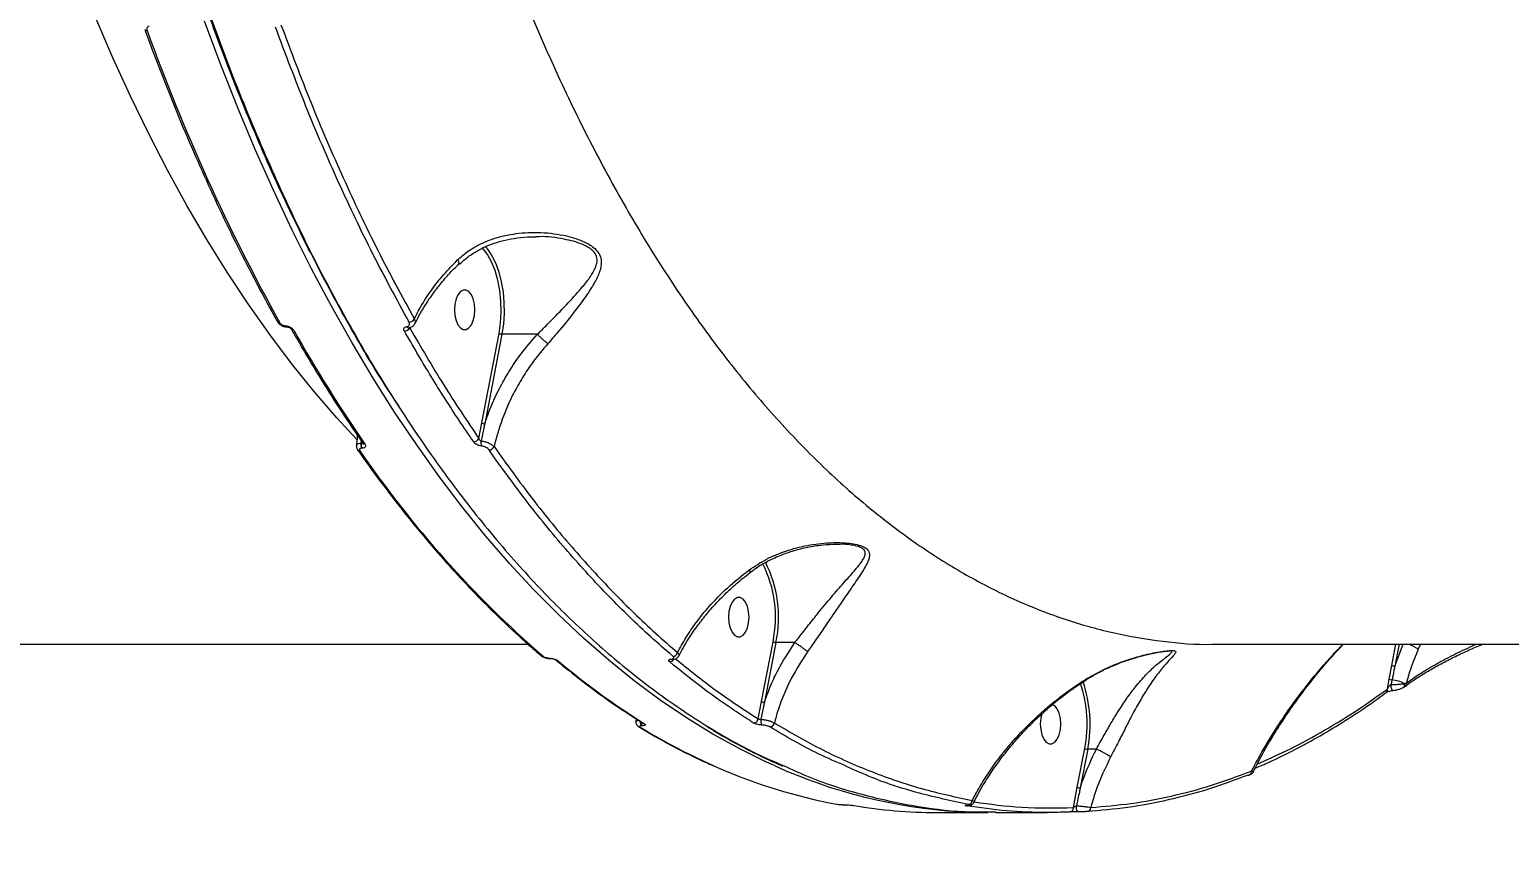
# Model space of a CAD drawing. Header units: millimetres. Extents: x -6521 to 6343, y -6174 to 4868.
# Drawn here: x -2976.4 to -2641.9, y 274.9 to 458.3 of the extents above; entities that cross this region are included whole.
import ezdxf

# ---------------------------------------------------------------- set-up
doc = ezdxf.new("R2010")
doc.units = ezdxf.units.MM
for name, color, linetype in [('DIKOM_ОБЪЕКТ', 7, 'Continuous'), ('DIKOM_РАЗМЕР_ЗОНА', 7, 'Continuous'), ('DIKOM_РАЗМЕР_ОБЪЕКТА', 7, 'Continuous')]:
    doc.layers.add(name, color=color, linetype=linetype)
doc.styles.add('style1', font='arial.ttf', dxfattribs={"width": 0.8})
doc.dimstyles.new('1-50', dxfattribs={"dimtxt": 300, "dimasz": 200, "dimexe": 100, "dimexo": 0, "dimgap": 100, "dimtad": 1, "dimtxsty": 'style1', "dimcen": 200, "dimclrd": 7, "dimclre": 7, "dimclrt": 7, "dimadec": 1, "dimazin": 2, "dimtfac": 1, "dimtmove": 0, "dimatfit": 2, "dimfxl": 0, "dimlwd": 25, "dimlwe": 18, "dimarcsym": 0})

# ---------------------------------------------------------------- blocks, each defined once
blk = doc.blocks.new('*D11')
at = {"layer": 'Defpoints', "color": 0, "transparency": 16777216}
for p in [(2818.82, 364.95), (-5102.52, -1661.02), (-5102.52, -4861.8)]:
    blk.add_point(p, dxfattribs=at)
at = {"layer": 'DIKOM_РАЗМЕР_ОБЪЕКТА', "color": 7, "lineweight": 18, "transparency": 16777216}
for p, q in [((2818.82, 364.95), (2818.82, -4961.8)), ((-5102.52, -1661.02), (-5102.52, -4961.8))]:
    blk.add_line(p, q, dxfattribs=at)
at = {"layer": 'DIKOM_РАЗМЕР_ОБЪЕКТА', "color": 7, "lineweight": 25, "transparency": 16777216}
blk.add_line((2618.82, -4861.8), (-4902.52, -4861.8), dxfattribs=at)
at = {"layer": 'DIKOM_РАЗМЕР_ОБЪЕКТА', "color": 7, "transparency": 16777216}
for points in [[(-4902.52, -4828.46), (-4902.52, -4895.13), (-5102.52, -4861.8)], [(2618.82, -4828.46), (2618.82, -4895.13), (2818.82, -4861.8)]]:
    blk.add_solid(points, dxfattribs=at)
at = {"layer": 'DIKOM_РАЗМЕР_ОБЪЕКТА', "color": 7, "transparency": 16777216, "insert": (-736, -4608.63), "char_height": 300, "attachment_point": 5, "style": 'style1'}
blk.add_mtext('7900', dxfattribs=at)
blk = doc.blocks.new('*D12')
at = {"layer": 'Defpoints', "color": 0, "transparency": 16777216}
for p in [(918.99, 3251.45), (5268.57, 3251.45), (-3684.78, -1936.75)]:
    blk.add_point(p, dxfattribs=at)
at = {"layer": 'DIKOM_РАЗМЕР_ОБЪЕКТА', "color": 7, "lineweight": 18, "transparency": 16777216}
for p, q in [((918.99, 3251.45), (5368.57, 3251.45)), ((-3684.78, -1936.75), (5368.57, -1936.75))]:
    blk.add_line(p, q, dxfattribs=at)
at = {"layer": 'DIKOM_РАЗМЕР_ОБЪЕКТА', "color": 7, "lineweight": 25, "transparency": 16777216}
blk.add_line((5268.57, -1736.75), (5268.57, 3051.45), dxfattribs=at)
at = {"layer": 'DIKOM_РАЗМЕР_ОБЪЕКТА', "color": 7, "transparency": 16777216}
for points in [[(5235.23, 3051.45), (5301.9, 3051.45), (5268.57, 3251.45)], [(5235.23, -1736.75), (5301.9, -1736.75), (5268.57, -1936.75)]]:
    blk.add_solid(points, dxfattribs=at)
at = {"layer": 'DIKOM_РАЗМЕР_ОБЪЕКТА', "color": 7, "transparency": 16777216, "insert": (5015.39, 711.25), "char_height": 300, "attachment_point": 5, "rotation": 90, "style": 'style1'}
blk.add_mtext('5150', dxfattribs=at)
blk = doc.blocks.new('*D13')
at = {"layer": 'Defpoints', "color": 0, "transparency": 16777216}
for p in [(1683.24, 4867.99), (-4359.52, -3960.36), (6242.61, -3960.36)]:
    blk.add_point(p, dxfattribs=at)
at = {"layer": 'DIKOM_РАЗМЕР_ЗОНА', "color": 7, "lineweight": 18, "transparency": 16777216}
for p, q in [((1683.24, 4867.99), (6342.61, 4867.99)), ((-4359.52, -3960.36), (6342.61, -3960.36))]:
    blk.add_line(p, q, dxfattribs=at)
at = {"layer": 'DIKOM_РАЗМЕР_ЗОНА', "color": 7, "lineweight": 25, "transparency": 16777216}
blk.add_line((6242.61, 4667.99), (6242.61, -3760.36), dxfattribs=at)
at = {"layer": 'DIKOM_РАЗМЕР_ЗОНА', "color": 7, "transparency": 16777216}
for points in [[(6209.28, 4667.99), (6275.95, 4667.99), (6242.61, 4867.99)], [(6209.28, -3760.36), (6275.95, -3760.36), (6242.61, -3960.36)]]:
    blk.add_solid(points, dxfattribs=at)
at = {"layer": 'DIKOM_РАЗМЕР_ЗОНА', "color": 7, "transparency": 16777216, "insert": (5989.44, 630.24), "char_height": 300, "attachment_point": 5, "rotation": 90, "style": 'style1'}
blk.add_mtext('8850', dxfattribs=at)

msp = doc.modelspace()

# ---------------------------------------------------------------- linework, layer by layer
at = {"layer": 'DIKOM_ОБЪЕКТ', "color": 7, "linetype": 'Continuous', "lineweight": 15}
for p, q in [((-2873.359, 409.345), (-2873.063, 408.999)), ((-2918.584, 391.436), (-2918.537, 391.436)), ((-2918.237, 391.174), (-2918.189, 391.174)), ((-2874.173, 369.472), (-2870.267, 389.668)), ((-2869.597, 389.496), (-2873.503, 369.296)), ((-2861.598, 389.496), (-2869.597, 389.496)), ((-2874.834, 365.975), (-2874.173, 369.472)), ((-2901.449, 365.456), (-2901.467, 364.893)), ((-2901.467, 364.893), (-2901.399, 364.893)), ((-2901.399, 364.893), (-2901.33, 365.279)), ((-2901.218, 363.763), (-2901.286, 363.763)), ((-2793.427, 342.041), (-2793.863, 342.037)), ((-3125.801, 319.464), (-2863.693, 319.464)), ((-2810.945, 306.55), (-2808.333, 320.055)), ((-2807.664, 319.88), (-2810.275, 306.374)), ((-2803.38, 319.88), (-2807.664, 319.88)), ((-2708.067, 319.464), (-2410.026, 319.464)), ((-2668.445, 314.706), (-2667.525, 319.464)), ((-2667.775, 314.531), (-2665.904, 319.464)), ((-2666.821, 319.464), (-2667.775, 314.531)), ((-2662.019, 319.464), (-2662.498, 318.331)), ((-2858.994, 316.354), (-2858.926, 316.354)), ((-2858.789, 316.271), (-2858.721, 316.271)), ((-2669.034, 311.607), (-2668.445, 314.706)), ((-2669.461, 309.351), (-2669.034, 311.607)), ((-2668.196, 309.038), (-2668.204, 309.037)), ((-2665.619, 310.6), (-2665.195, 310.686)), ((-2811.686, 302.629), (-2810.945, 306.55)), ((-2839.285, 302.632), (-2839.335, 301.987)), ((-2837.924, 301.069), (-2837.971, 301.069)), ((-2837.749, 301.631), (-2837.751, 301.632)), ((-2739.56, 287.203), (-2737.872, 295.933)), ((-2737.202, 295.757), (-2738.89, 287.027)), ((-2735.25, 295.757), (-2737.202, 295.757)), ((-2735.25, 295.757), (-2735.246, 295.756)), ((-2740.435, 282.581), (-2739.56, 287.203)), ((-2792.491, 283.227), (-2792.402, 283.227)), ((-2792.444, 283.223), (-2792.491, 283.227)), ((-2792.444, 283.223), (-2792.355, 283.223)), ((-2792.355, 283.223), (-2792.402, 283.227)), ((-2771.32, 281.464), (-2759.748, 281.464)), ((-2758.033, 281.464), (-2746.393, 281.464))]:
    msp.add_line(p, q, dxfattribs=at)
at = {"layer": 'DIKOM_ОБЪЕКТ', "color": 7, "linetype": 'Continuous', "lineweight": 15, "flags": 128}
for points in [[(-2902.392, 365.703), (-2906.936, 370.643), (-2912.086, 376.622), (-2917.141, 382.903), (-2922.094, 389.48), (-2926.942, 396.348), (-2931.679, 403.5), (-2936.302, 410.929), (-2940.807, 418.628), (-2945.188, 426.59), (-2949.442, 434.808), (-2953.565, 443.275), (-2957.553, 451.981), (-2961.402, 460.919), (-2965.11, 470.081), (-2968.671, 479.459), (-2972.084, 489.043), (-2975.345, 498.825), (-2978.45, 508.795)], [(-2807.874, 291.991), (-2809.773, 292.85), (-2815.859, 295.84), (-2821.898, 299.173), (-2827.884, 302.844), (-2833.813, 306.851), (-2839.68, 311.19), (-2845.479, 315.858), (-2851.206, 320.85), (-2856.856, 326.164), (-2862.424, 331.793), (-2867.906, 337.734), (-2873.296, 343.981), (-2878.591, 350.529), (-2883.786, 357.373), (-2888.877, 364.506), (-2893.858, 371.923), (-2898.727, 379.618), (-2903.479, 387.584), (-2908.109, 395.815), (-2912.615, 404.302), (-2916.992, 413.04), (-2921.236, 422.021), (-2925.345, 431.238), (-2929.314, 440.682), (-2933.14, 450.345), (-2936.82, 460.22)], [(-2870.267, 389.668), (-2869.933, 392.059), (-2869.792, 394.522), (-2869.849, 396.997), (-2870.103, 399.426), (-2870.546, 401.749), (-2871.168, 403.912), (-2871.956, 405.862), (-2872.889, 407.553), (-2873.945, 408.944), (-2874.081, 409.091)], [(-2873.063, 408.999), (-2872.858, 408.739), (-2871.877, 407.244), (-2871.019, 405.486), (-2870.303, 403.504), (-2869.744, 401.34), (-2869.354, 399.04), (-2869.142, 396.654), (-2869.112, 394.233), (-2869.265, 391.83), (-2869.597, 389.496)], [(-2875.711, 395.046), (-2875.805, 396.314), (-2876.079, 397.479), (-2876.511, 398.447), (-2877.066, 399.14), (-2877.699, 399.501), (-2878.358, 399.501), (-2878.991, 399.14), (-2879.546, 398.447), (-2879.978, 397.479), (-2880.252, 396.314), (-2880.346, 395.046), (-2880.252, 393.779), (-2879.978, 392.614), (-2879.546, 391.646), (-2878.991, 390.953), (-2878.358, 390.592), (-2877.699, 390.592), (-2877.066, 390.953), (-2876.511, 391.646), (-2876.079, 392.614), (-2875.805, 393.779), (-2875.711, 395.046)], [(-2813.748, 325.587), (-2813.842, 326.855), (-2814.116, 328.02), (-2814.548, 328.988), (-2815.103, 329.681), (-2815.736, 330.041), (-2816.396, 330.041), (-2817.029, 329.681), (-2817.584, 328.988), (-2818.016, 328.02), (-2818.29, 326.855), (-2818.384, 325.587), (-2818.29, 324.319), (-2818.016, 323.154), (-2817.584, 322.186), (-2817.029, 321.494), (-2816.396, 321.133), (-2815.736, 321.133), (-2815.103, 321.494), (-2814.548, 322.186), (-2814.116, 323.154), (-2813.842, 324.319), (-2813.748, 325.587)], [(-2668.204, 309.037), (-2668.289, 309.059), (-2668.392, 309.157), (-2668.485, 309.325), (-2668.559, 309.552), (-2668.61, 309.817), (-2668.632, 310.1), (-2668.623, 310.378)], [(-2665.466, 309.974), (-2665.46, 309.979), (-2665.403, 310.028)], [(-2743.287, 301.464), (-2743.381, 302.732), (-2743.655, 303.897), (-2744.087, 304.865), (-2744.642, 305.558), (-2745.201, 305.896)], [(-2747.584, 303.804), (-2747.828, 302.732), (-2747.922, 301.464), (-2747.828, 300.197), (-2747.554, 299.031), (-2747.122, 298.063), (-2746.567, 297.371), (-2745.934, 297.01), (-2745.275, 297.01), (-2744.642, 297.371), (-2744.087, 298.063), (-2743.655, 299.031), (-2743.381, 300.197), (-2743.287, 301.464), (-2743.287, 301.464)], [(-2700.928, 289.911), (-2700.771, 289.927), (-2700.675, 289.955)], [(-2759.748, 281.464), (-2760.006, 281.465), (-2763.33, 281.522)], [(-2739.353, 281.622), (-2739.444, 281.645), (-2739.531, 281.725), (-2739.608, 281.858), (-2739.671, 282.036), (-2739.716, 282.249), (-2739.741, 282.483), (-2739.743, 282.726), (-2739.723, 282.962)]]:
    msp.add_lwpolyline(points, dxfattribs=at)
at = {"layer": 'DIKOM_ОБЪЕКТ', "color": 7, "linetype": 'Continuous', "lineweight": 15}
for centre, radius, start, end in [((-2949.888, 458.614), 0.527, 212.86697, 278.31549), ((-2522.18, 612.636), 454.7, 199.8696, 209.01121), ((-2919.878, 392.685), 0.572, 214.33399, 275.12567), ((-2918.187, 391.6), 0.429, 202.47503, 262.72018), ((-2918.144, 391.597), 0.425, 202.27023, 264.59619), ((-2890.637, 393.678), 1.433, 272.16055, 329.26689), ((-2916.731, 390.99), 0.57, 214.26319, 275.27299), ((-2617.766, 559.565), 343.45, 209.50374, 214.56692), ((-2891.694, 391.63), 1.414, 271.97596, 331.62913), ((-2890.675, 391.486), 0.511, 210.3327, 273.77635), ((-2873.517, 370.606), 1.311, 239.97233, 270.60331), ((-2899.889, 364.566), 1.612, 168.28647, 209.87688), ((-2899.82, 364.566), 1.613, 168.29596, 209.86738), ((-2900.621, 365.306), 0.605, 217.76769, 273.50242), ((-2876.054, 366.502), 1.329, 272.65049, 336.65056), ((-2872.425, 364.923), 1.938, 165.73548, 200.0966), ((-2901.739, 363.753), 0.602, 217.87237, 273.65333), ((-2699.461, 501.914), 245.267, 214.45486, 229.01562), ((-2872.591, 364.69), 1.33, 272.88078, 334.85891), ((-2834.386, 325.59), 27.326, 347.93772, 27.08231), ((-2834.48, 325.563), 26.72, 348.10488, 26.8263), ((-2807.678, 321.191), 1.311, 239.98517, 270.60955), ((-2860.335, 317.43), 0.665, 230.13264, 271.29829), ((-2858.781, 316.586), 0.315, 227.37874, 268.06946), ((-2858.713, 316.585), 0.314, 227.33914, 268.86447), ((-2856.911, 316.39), 0.663, 229.70776, 271.38323), ((-2745.538, 448.268), 173.111, 229.964, 237.95982), ((-2831.772, 316.639), 1.152, 274.04962, 331.43975), ((-2831.06, 316.467), 0.436, 234.67477, 273.02811), ((-2831.023, 317.893), 1.169, 274.16226, 345.01841), ((-2667.789, 315.842), 1.311, 239.98753, 270.60845), ((-2668.385, 312.751), 1.316, 240.42791, 268.76655), ((-2669.302, 303.38), 8.105, 62.97399, 83.70424), ((-2765.74, 301.46), 28.41, 348.78195, 18.82509), ((-2766.55, 301.414), 29.888, 349.08936, 18.73676), ((-2670.224, 309.155), 0.787, 310.38375, 14.44775), ((-2666.318, 310.321), 0.753, 306.2072, 21.72697), ((-2665.967, 310.568), 0.781, 316.25392, 8.72523), ((-2810.289, 307.685), 1.312, 239.98637, 270.58927), ((-2837.207, 301.9), 1.128, 174.53628, 227.40352), ((-2837.17, 301.892), 1.116, 175.62872, 227.51041), ((-2837.383, 302.219), 0.693, 238.33394, 270.59409), ((-2812.786, 302.784), 1.111, 274.61269, 351.94666), ((-2809.516, 302.104), 1.607, 164.9178, 213.00074), ((-2809.109, 301.884), 1.102, 274.55674, 349.40821), ((-2838.345, 301.463), 0.696, 238.78239, 270.5153), ((-2763.487, 422.925), 143.266, 238.50251, 246.37481), ((-2737.216, 297.068), 1.311, 239.98517, 270.60955), ((-2771.291, 404.513), 123.27, 246.26851, 259.42322), ((-2758.754, 400.81), 119.392, 245.70608, 266.38513), ((-2701.014, 290.737), 0.852, 293.41651, 4.82139), ((-2738.904, 288.339), 1.312, 239.98637, 270.58927), ((-2771.289, 393.825), 112.361, 260.33006, 269.98424), ((-2764.601, 283.741), 0.788, 270.51693, 297.70324), ((-2764.271, 284.247), 0.978, 274.65549, 357.18394), ((-2741.355, 282.502), 0.923, 274.63783, 4.92407), ((-2737.43, 282.574), 0.907, 274.1741, 1.32337)]:
    msp.add_arc(centre, radius, start, end, dxfattribs=at)
for points, knots in [([(-2892.862, 373.236), (-2894.122, 375.126), (-2898.59, 381.826), (-2905.817, 394.392), (-2914.503, 410.844), (-2922.657, 428.257), (-2930.288, 446.535), (-2937.386, 465.653), (-2943.936, 485.54), (-2949.906, 506.102), (-2955.27, 527.243), (-2959.704, 547.538), (-2963.325, 566.832), (-2966.265, 585.013), (-2968.777, 603.434), (-2970.88, 622.269), (-2972.55, 641.494), (-2973.758, 661.078), (-2974.527, 680.752), (-2974.636, 693.896), (-2974.691, 700.464)], [0, 0, 0, 0, 0.0246419, 0.0873685, 0.1499953, 0.2124252, 0.2748549, 0.3374815, 0.4002081, 0.4629349, 0.5255613, 0.5879911, 0.6385774, 0.6892155, 0.739854, 0.79044, 0.842801, 0.8952201, 0.9476392, 1, 1, 1, 1]), ([(-2974.348, 700.462), (-2974.319, 695.884), (-2974.242, 683.549), (-2973.566, 663.482), (-2972.159, 640.358), (-2970.067, 617.199), (-2967.279, 594.086), (-2963.787, 571.102), (-2959.666, 548.752), (-2954.947, 527.1), (-2949.67, 506.189), (-2943.749, 485.679), (-2937.178, 465.66), (-2929.964, 446.216), (-2922.265, 427.775), (-2914.121, 410.376), (-2905.576, 394.035), (-2896.493, 378.486), (-2886.879, 363.819), (-2876.757, 350.108), (-2866.471, 337.801), (-2856.079, 326.862), (-2845.636, 317.234), (-2834.85, 308.608), (-2823.733, 301.125), (-2813.999, 295.514), (-2807.955, 292.918), (-2805.775, 291.981)], [0, 0, 0, 0, 0.0243022, 0.065474, 0.1066774, 0.1478492, 0.1902168, 0.2326189, 0.2749866, 0.3161583, 0.3573618, 0.3985338, 0.4409013, 0.4833035, 0.5256711, 0.5668428, 0.6080463, 0.649218, 0.6915856, 0.7339879, 0.7763554, 0.8160448, 0.8557626, 0.8954519, 0.9362087, 0.9769961, 1, 1, 1, 1]), ([(-2904.28, 639.91), (-2903.633, 632.97), (-2902.338, 619.085), (-2899.643, 598.564), (-2896.376, 578.148), (-2892.467, 557.934), (-2887.929, 537.992), (-2882.858, 518.763), (-2877.285, 500.296), (-2871.25, 482.622), (-2864.654, 465.454), (-2857.497, 448.874), (-2849.789, 432.956), (-2841.698, 418.045), (-2833.261, 404.169), (-2824.519, 391.334), (-2815.334, 379.333), (-2805.717, 368.245), (-2795.691, 358.13), (-2785.471, 349.207), (-2775.096, 341.478), (-2764.607, 334.922), (-2753.837, 329.434), (-2742.813, 325.089), (-2731.567, 321.889), (-2720.335, 320.058), (-2712.471, 319.31), (-2708.396, 319.502), (-2708.017, 319.52)], [0, 0, 0, 0, 0.0392428, 0.0785157, 0.1177585, 0.158142, 0.1985586, 0.2389423, 0.2781872, 0.3174625, 0.3567074, 0.3970914, 0.4375082, 0.4778922, 0.5171659, 0.5564697, 0.5957432, 0.6361544, 0.6765987, 0.7170098, 0.7563481, 0.7957165, 0.8350548, 0.8755303, 0.9160386, 0.9565142, 0.9959507, 1, 1, 1, 1]), ([(-2950.331, 458.327), (-2949.724, 456.685), (-2947.963, 451.92), (-2944.948, 444.176), (-2941.245, 435.164), (-2937.413, 426.355), (-2933.459, 417.751), (-2929.384, 409.361), (-2925.265, 401.334), (-2922.227, 395.718), (-2920.599, 392.806), (-2920.351, 392.362)], [0, 0, 0, 0, 0.068841, 0.1996472, 0.330459, 0.4612757, 0.5920964, 0.7229193, 0.8537472, 0.9776941, 1, 1, 1, 1]), ([(-2949.345, 459.058), (-2949.423, 459.05), (-2949.578, 459.034), (-2949.75, 458.911), (-2949.862, 458.726), (-2949.902, 458.467), (-2949.864, 458.242), (-2949.819, 458.111), (-2949.812, 458.092)], [0, 0, 0, 0, 0.1673399, 0.3344514, 0.5091252, 0.7130991, 0.9577334, 1, 1, 1, 1]), ([(-2890.583, 392.246), (-2893.34, 397.315), (-2898.853, 407.454), (-2906.607, 423.778), (-2913.998, 440.835), (-2918.529, 452.873), (-2920.795, 458.892)], [0, 0, 0, 0, 0.2485951, 0.4971905, 0.7485946, 1, 1, 1, 1]), ([(-2919.548, 459.443), (-2917.314, 453.504), (-2912.844, 441.625), (-2905.506, 424.658), (-2897.749, 408.294), (-2892.186, 398.062), (-2889.405, 392.946)], [0, 0, 0, 0, 0.2485947, 0.4971916, 0.7485958, 1, 1, 1, 1]), ([(-2879.622, 406.313), (-2878.918, 406.936), (-2877.496, 408.196), (-2874.599, 409.932), (-2870.922, 411.414), (-2866.114, 412.421), (-2860.718, 412.641), (-2856.138, 412.055), (-2852.862, 411.15), (-2850.624, 410.275), (-2848.666, 409.076), (-2847.429, 407.519), (-2846.977, 405.698), (-2847.458, 403.51), (-2848.715, 401.003), (-2850.702, 397.932), (-2853.474, 394.233), (-2856.498, 390.499), (-2858.518, 388.185), (-2859.232, 387.367)], [0, 0, 0, 0, 0.0443369, 0.0895888, 0.1599537, 0.2324664, 0.3224987, 0.4152106, 0.4503603, 0.4859274, 0.532942, 0.5664254, 0.599805, 0.6530988, 0.7102637, 0.7686668, 0.8578762, 0.9497898, 1, 1, 1, 1]), ([(-2879.208, 405.27), (-2878.947, 405.535), (-2878.106, 406.387), (-2876.471, 407.596), (-2874.329, 408.888), (-2872, 409.909), (-2869.481, 410.673), (-2866.747, 411.222), (-2864.201, 411.52), (-2862.562, 411.514), (-2861.934, 411.512)], [0, 0, 0, 0, 0.0587386, 0.1889127, 0.3230129, 0.4584213, 0.5951303, 0.7411373, 0.9007203, 1, 1, 1, 1]), ([(-2861.578, 389.489), (-2861.575, 389.491), (-2860.823, 390.231), (-2858.74, 392.317), (-2855.477, 395.656), (-2852.453, 398.958), (-2850.149, 401.687), (-2848.892, 403.56), (-2848.237, 405.041), (-2848.002, 406.187), (-2848.217, 407.437), (-2849.366, 408.811), (-2851.266, 409.814), (-2853.429, 410.539), (-2856.665, 411.241), (-2859.54, 411.672), (-2861.689, 411.521), (-2861.933, 411.504)], [0, 0, 0, 0, 0.0002373, 0.07485, 0.2105125, 0.3463136, 0.4312132, 0.5158861, 0.5533139, 0.5906124, 0.6352578, 0.6796446, 0.7442965, 0.7952646, 0.8463354, 0.9825658, 1, 1, 1, 1]), ([(-2889.405, 392.946), (-2889.385, 392.987), (-2888.848, 394.113), (-2887.655, 396.333), (-2885.463, 399.657), (-2882.824, 403.032), (-2880.694, 405.214), (-2879.622, 406.313)], [0, 0, 0, 0, 0.0088956, 0.2417822, 0.4772848, 0.7368277, 1, 1, 1, 1]), ([(-2889.221, 391.902), (-2888.919, 392.531), (-2888.183, 394.062), (-2886.716, 396.487), (-2884.878, 399.153), (-2882.788, 401.754), (-2880.931, 403.841), (-2879.704, 405.011), (-2879.316, 405.381)], [0, 0, 0, 0, 0.1348221, 0.328425, 0.5225424, 0.7166816, 0.9103715, 1, 1, 1, 1]), ([(-2879.622, 406.313), (-2879.603, 406.283), (-2879.52, 406.152), (-2879.368, 405.868), (-2879.256, 405.55), (-2879.327, 405.457), (-2879.359, 405.416)], [0, 0, 0, 0, 0.0660516, 0.2927175, 0.6909482, 1, 1, 1, 1]), ([(-2920.336, 392.369), (-2920.309, 392.312), (-2920.193, 392.07), (-2919.803, 391.702), (-2919.17, 391.337), (-2918.601, 391.155), (-2918.297, 391.188), (-2918.241, 391.195)], [0, 0, 0, 0, 0.0780163, 0.3328434, 0.6248366, 0.9304212, 1, 1, 1, 1]), ([(-2919.827, 392.115), (-2919.775, 392.038), (-2919.67, 391.886), (-2919.408, 391.683), (-2919.104, 391.529), (-2918.815, 391.447), (-2918.65, 391.439), (-2918.584, 391.436)], [0, 0, 0, 0, 0.2142748, 0.4284212, 0.6428768, 0.8577103, 1, 1, 1, 1]), ([(-2918.537, 391.436), (-2918.439, 391.431), (-2918.194, 391.418), (-2917.764, 391.297), (-2917.308, 391.068), (-2916.914, 390.764), (-2916.757, 390.537), (-2916.678, 390.423)], [0, 0, 0, 0, 0.1407769, 0.3552822, 0.5700237, 0.7849442, 1, 1, 1, 1]), ([(-2891.117, 391.227), (-2890.991, 391.257), (-2890.739, 391.317), (-2890.513, 391.54), (-2890.436, 391.834), (-2890.498, 392.085), (-2890.571, 392.223), (-2890.583, 392.246)], [0, 0, 0, 0, 0.2377608, 0.4755553, 0.7138054, 0.9520224, 1, 1, 1, 1]), ([(-2890.644, 390.985), (-2890.601, 390.988), (-2890.318, 391.009), (-2889.872, 391.211), (-2889.437, 391.556), (-2889.33, 391.837), (-2889.299, 391.92)], [0, 0, 0, 0, 0.07273, 0.4806212, 0.8465862, 1, 1, 1, 1]), ([(-2889.405, 392.946), (-2889.384, 392.908), (-2889.26, 392.686), (-2889.143, 392.312), (-2889.243, 392.047), (-2889.287, 391.93)], [0, 0, 0, 0, 0.1010967, 0.6028536, 1, 1, 1, 1]), ([(-2918.185, 391.171), (-2918.162, 391.172), (-2918.105, 391.172), (-2917.952, 391.145), (-2917.754, 391.082), (-2917.543, 390.979), (-2917.367, 390.855), (-2917.258, 390.751), (-2917.209, 390.683), (-2917.206, 390.677), (-2917.205, 390.675)], [0, 0, 0, 0, 0.0888146, 0.220745, 0.3688717, 0.5326447, 0.6970423, 0.8337996, 0.957685, 1, 1, 1, 1]), ([(-2917.202, 390.67), (-2916.427, 389.316), (-2914.18, 385.392), (-2910.376, 379.079), (-2905.789, 371.833), (-2902.655, 367.223), (-2901.099, 364.936)], [0, 0, 0, 0, 0.149891, 0.4347122, 0.7195463, 1, 1, 1, 1]), ([(-2891.645, 390.217), (-2891.658, 390.241), (-2891.732, 390.377), (-2891.794, 390.626), (-2891.718, 390.917), (-2891.493, 391.139), (-2891.242, 391.198), (-2891.117, 391.227)], [0, 0, 0, 0, 0.0489152, 0.2870359, 0.5250251, 0.7625719, 1, 1, 1, 1]), ([(-2875.993, 365.174), (-2876.267, 365.574), (-2877.64, 367.575), (-2880.995, 372.604), (-2885.983, 380.457), (-2889.757, 386.963), (-2891.645, 390.217)], [0, 0, 0, 0, 0.0507697, 0.253857, 0.626701, 1, 1, 1, 1]), ([(-2890.657, 390.974), (-2890.66, 390.973), (-2890.669, 390.97), (-2890.647, 390.973), (-2890.634, 390.975)], [0, 0, 0, 0, 0.3771228, 1, 1, 1, 1]), ([(-2890.45, 390.959), (-2887.926, 386.622), (-2882.871, 377.938), (-2877.515, 369.965), (-2874.834, 365.975)], [0, 0, 0, 0, 0.4994511, 1, 1, 1, 1]), ([(-2873.503, 369.296), (-2872.995, 370.719), (-2871.973, 373.581), (-2870.009, 377.662), (-2867.77, 381.529), (-2865.05, 385.523), (-2862.843, 388.063), (-2861.598, 389.496)], [0, 0, 0, 0, 0.1948142, 0.391646, 0.5750704, 0.7602149, 1, 1, 1, 1]), ([(-2869.597, 389.496), (-2869.648, 389.498), (-2869.75, 389.502), (-2869.92, 389.531), (-2870.078, 389.575), (-2870.187, 389.62), (-2870.243, 389.651), (-2870.262, 389.664), (-2870.267, 389.668)], [0, 0, 0, 0, 0.2146688, 0.4293128, 0.643932, 0.8585307, 0.95525, 1, 1, 1, 1]), ([(-2861.598, 389.496), (-2861.594, 389.496), (-2861.587, 389.495), (-2861.581, 389.492), (-2861.578, 389.49), (-2861.578, 389.489)], [0, 0, 0, 0, 0.5065416, 0.9183702, 1, 1, 1, 1]), ([(-2859.232, 387.367), (-2859.249, 387.38), (-2859.425, 387.517), (-2859.817, 387.838), (-2860.434, 388.381), (-2861.063, 388.967), (-2861.406, 389.315), (-2861.578, 389.489)], [0, 0, 0, 0, 0.0262142, 0.2631052, 0.5087359, 0.7543551, 1, 1, 1, 1]), ([(-2859.232, 387.367), (-2860.398, 385.995), (-2862.453, 383.578), (-2864.987, 379.769), (-2867.396, 375.499), (-2869.734, 370.278), (-2870.832, 366.191), (-2871.387, 364.125)], [0, 0, 0, 0, 0.2022614, 0.3564034, 0.5119939, 0.7532478, 1, 1, 1, 1]), ([(-2873.503, 369.296), (-2873.57, 368.984), (-2873.847, 367.687), (-2874.106, 366.387), (-2874.303, 365.4)], [0, 0, 0, 0, 0.2408295, 1, 1, 1, 1]), ([(-2902.301, 366.724), (-2902.305, 366.572), (-2902.322, 365.796), (-2902.432, 365.006), (-2902.52, 364.372)], [0, 0, 0, 0, 0.1966374, 1, 1, 1, 1]), ([(-2902.473, 364.369), (-2902.477, 364.389), (-2902.497, 364.504), (-2902.333, 364.67), (-2901.997, 364.842), (-2901.644, 364.876), (-2901.467, 364.893)], [0, 0, 0, 0, 0.0677032, 0.3776851, 0.6884999, 1, 1, 1, 1]), ([(-2901.399, 364.893), (-2901.361, 364.897), (-2901.315, 364.902), (-2901.236, 364.941), (-2901.202, 364.982), (-2901.173, 365.016)], [0, 0, 0, 0, 0.3985526, 0.4840682, 1, 1, 1, 1]), ([(-2900.584, 364.703), (-2900.536, 364.619), (-2900.426, 364.432), (-2900.415, 364.166), (-2900.55, 363.942), (-2900.82, 363.792), (-2901.085, 363.772), (-2901.218, 363.763)], [0, 0, 0, 0, 0.1741702, 0.3895965, 0.5958001, 0.7978672, 1, 1, 1, 1]), ([(-2901.105, 364.942), (-2901.099, 364.934), (-2901.091, 364.923), (-2901.094, 364.929), (-2901.095, 364.931)], [0, 0, 0, 0, 0.6754423, 1, 1, 1, 1]), ([(-2874.245, 364.257), (-2874.424, 364.285), (-2874.772, 364.339), (-2875.286, 364.563), (-2875.722, 364.847), (-2875.902, 365.065), (-2875.993, 365.174)], [0, 0, 0, 0, 0.2592246, 0.5021568, 0.7511379, 1, 1, 1, 1]), ([(-2874.834, 365.975), (-2874.811, 365.907), (-2874.765, 365.773), (-2874.639, 365.595), (-2874.496, 365.471), (-2874.378, 365.415), (-2874.32, 365.404), (-2874.303, 365.4)], [0, 0, 0, 0, 0.2736153, 0.5343078, 0.7688111, 0.9342034, 1, 1, 1, 1]), ([(-2874.303, 365.4), (-2874.271, 365.397), (-2873.986, 365.367), (-2873.402, 365.249), (-2872.588, 364.957), (-2871.855, 364.564), (-2871.542, 364.271), (-2871.387, 364.125)], [0, 0, 0, 0, 0.0300304, 0.26395, 0.5066445, 0.7544549, 1, 1, 1, 1]), ([(-2902.471, 364.372), (-2902.482, 364.327), (-2902.529, 364.136), (-2902.427, 363.788), (-2902.324, 363.5), (-2902.214, 363.384), (-2902.213, 363.383)], [0, 0, 0, 0, 0.1286569, 0.5490192, 0.9951958, 1, 1, 1, 1]), ([(-2902.215, 363.385), (-2901.372, 362.192), (-2898.928, 358.733), (-2894.81, 353.204), (-2889.832, 346.886), (-2884.765, 340.839), (-2879.613, 335.063), (-2874.382, 329.561), (-2869.072, 324.344), (-2864.523, 320.159), (-2861.735, 317.758), (-2860.761, 316.919)], [0, 0, 0, 0, 0.0652738, 0.1892966, 0.3133249, 0.4373498, 0.5613708, 0.6853866, 0.809394, 0.9333925, 1, 1, 1, 1]), ([(-2901.286, 363.763), (-2901.374, 363.756), (-2901.549, 363.744), (-2901.726, 363.645), (-2901.813, 363.499), (-2901.804, 363.327), (-2901.733, 363.207), (-2901.701, 363.153)], [0, 0, 0, 0, 0.2040074, 0.4080507, 0.6135717, 0.8265901, 1, 1, 1, 1]), ([(-2872.524, 363.361), (-2872.613, 363.468), (-2872.791, 363.68), (-2873.22, 363.959), (-2873.703, 364.162), (-2874.054, 364.239), (-2874.225, 364.255), (-2874.245, 364.257)], [0, 0, 0, 0, 0.2486619, 0.4975216, 0.7389212, 0.9703267, 1, 1, 1, 1]), ([(-2830.938, 316.727), (-2832.614, 318.182), (-2837.517, 322.436), (-2845.482, 330.181), (-2854.758, 340.294), (-2863.814, 351.273), (-2869.621, 359.332), (-2872.524, 363.361)], [0, 0, 0, 0, 0.1144538, 0.3347653, 0.5550762, 0.7775375, 1, 1, 1, 1]), ([(-2871.387, 364.125), (-2868.518, 360.142), (-2862.781, 352.177), (-2853.779, 341.245), (-2844.497, 331.107), (-2836.489, 323.315), (-2831.566, 319.042), (-2829.893, 317.591)], [0, 0, 0, 0, 0.2203105, 0.4406215, 0.6630836, 0.8855462, 1, 1, 1, 1]), ([(-2813.74, 336.252), (-2812.444, 337.112), (-2809.817, 338.855), (-2805.334, 340.662), (-2800.532, 341.919), (-2795.96, 342.47), (-2792.464, 342.459), (-2790.134, 342.189), (-2788.441, 341.794), (-2787.015, 341.079), (-2786.485, 340.126), (-2786.535, 339.149), (-2787.003, 337.725), (-2788.274, 335.603), (-2790.349, 332.569), (-2792.77, 329.088), (-2795.18, 325.568), (-2797.504, 322.151), (-2799.2, 319.673), (-2800.218, 318.227), (-2800.495, 317.835)], [0, 0, 0, 0, 0.0704039, 0.1427038, 0.2195598, 0.2979652, 0.3555932, 0.3848673, 0.414967, 0.4491214, 0.4886797, 0.5172631, 0.5465221, 0.6240217, 0.7036994, 0.7828129, 0.8640048, 0.9204683, 0.9784136, 1, 1, 1, 1]), ([(-2813.509, 335.693), (-2813.025, 336.059), (-2811.778, 337.002), (-2809.555, 338.274), (-2806.856, 339.541), (-2803.931, 340.57), (-2800.832, 341.377), (-2797.78, 341.875), (-2795.285, 342.086), (-2793.903, 342.076), (-2793.427, 342.073)], [0, 0, 0, 0, 0.0834887, 0.2151869, 0.3533911, 0.4968803, 0.6455658, 0.7987728, 0.9307824, 1, 1, 1, 1]), ([(-2803.374, 319.878), (-2803.374, 319.879), (-2803.09, 320.24), (-2802.049, 321.573), (-2800.267, 323.851), (-2797.787, 326.971), (-2795.112, 330.186), (-2792.396, 333.33), (-2789.901, 336.064), (-2788.346, 337.973), (-2787.604, 339.265), (-2787.398, 340.045), (-2787.572, 340.621), (-2788.056, 341.11), (-2788.567, 341.379), (-2789.5, 341.689), (-2790.65, 341.913), (-2792.115, 342.074), (-2793.065, 342.05), (-2793.427, 342.041)], [0, 0, 0, 0, 0.0000505, 0.0327634, 0.1209452, 0.2092382, 0.3339599, 0.4588414, 0.5798256, 0.7004811, 0.7429832, 0.7853222, 0.8276217, 0.8405614, 0.8786375, 0.8876867, 0.930484, 0.9735734, 1, 1, 1, 1]), ([(-2829.893, 317.591), (-2829.295, 318.714), (-2828.053, 321.043), (-2825.659, 324.531), (-2822.555, 328.342), (-2818.65, 332.36), (-2815.388, 334.945), (-2813.74, 336.252)], [0, 0, 0, 0, 0.1665434, 0.3455492, 0.5267562, 0.7607812, 1, 1, 1, 1]), ([(-2829.596, 316.798), (-2829.295, 317.4), (-2828.532, 318.93), (-2827.015, 321.38), (-2825.089, 324.131), (-2822.914, 326.839), (-2820.523, 329.477), (-2817.931, 332.004), (-2815.583, 334.083), (-2814.045, 335.253), (-2813.487, 335.678)], [0, 0, 0, 0, 0.088954, 0.2258135, 0.3640171, 0.5031916, 0.642851, 0.7823293, 0.9210229, 1, 1, 1, 1]), ([(-2813.74, 336.252), (-2813.725, 336.226), (-2813.635, 336.065), (-2813.528, 335.842), (-2813.55, 335.792), (-2813.56, 335.769)], [0, 0, 0, 0, 0.095429, 0.5959455, 1, 1, 1, 1]), ([(-2810.275, 306.374), (-2809.85, 307.553), (-2808.996, 309.921), (-2806.86, 314.527), (-2804.768, 317.745), (-2803.38, 319.88)], [0, 0, 0, 0, 0.2504028, 0.5028655, 1, 1, 1, 1]), ([(-2800.495, 317.835), (-2801.808, 315.826), (-2803.97, 312.518), (-2806.2, 307.529), (-2807.378, 304.15), (-2807.894, 302.183), (-2808.025, 301.681)], [0, 0, 0, 0, 0.3957854, 0.6516357, 0.910994, 1, 1, 1, 1]), ([(-2803.38, 319.88), (-2803.379, 319.88), (-2803.376, 319.879), (-2803.375, 319.878), (-2803.374, 319.878)], [0, 0, 0, 0, 0.6559999, 1, 1, 1, 1]), ([(-2800.495, 317.835), (-2800.517, 317.851), (-2800.614, 317.921), (-2800.889, 318.118), (-2801.397, 318.482), (-2802.078, 318.965), (-2802.778, 319.46), (-2803.175, 319.739), (-2803.374, 319.878)], [0, 0, 0, 0, 0.0352117, 0.154079, 0.3655596, 0.5770508, 0.788532, 1, 1, 1, 1]), ([(-2737.542, 311.625), (-2735.862, 312.565), (-2732.465, 314.467), (-2727.586, 316.219), (-2723.861, 317.208), (-2721.414, 317.7), (-2719.718, 317.96), (-2718.337, 318.078), (-2717.463, 318.02), (-2717.241, 317.769), (-2717.517, 317.223), (-2718.45, 316.246), (-2719.971, 314.58), (-2721.778, 312.327), (-2723.654, 309.596), (-2725.499, 306.542), (-2727.144, 303.546), (-2728.738, 300.463), (-2730.312, 297.319), (-2731.43, 295.145), (-2732.021, 293.996)], [0, 0, 0, 0, 0.0863529, 0.1746778, 0.2336185, 0.2635133, 0.2941182, 0.3212049, 0.3485626, 0.3826673, 0.4154278, 0.4844296, 0.5550153, 0.6333685, 0.7133077, 0.7760751, 0.8404084, 0.8905407, 0.9421327, 1, 1, 1, 1]), ([(-2737.464, 311.492), (-2736.788, 311.911), (-2735.179, 312.905), (-2732.448, 314.231), (-2729.429, 315.467), (-2726.589, 316.411), (-2724.194, 317.062), (-2722.335, 317.477), (-2720.928, 317.734), (-2719.886, 317.883), (-2719.208, 317.952), (-2718.833, 317.966), (-2718.789, 317.964), (-2718.786, 317.964)], [0, 0, 0, 0, 0.111927, 0.2660887, 0.4274687, 0.5737449, 0.6914178, 0.7848143, 0.8545131, 0.9120327, 0.959643, 0.9978684, 1, 1, 1, 1]), ([(-2735.246, 295.756), (-2735.246, 295.756), (-2734.709, 296.83), (-2733.513, 298.83), (-2731.897, 301.721), (-2730.178, 304.556), (-2728.341, 307.324), (-2726.238, 310.132), (-2724.013, 312.661), (-2721.854, 314.731), (-2719.899, 316.276), (-2718.659, 317.185), (-2718.12, 317.693), (-2718.099, 317.927), (-2718.597, 317.952), (-2718.787, 317.961)], [0, 0, 0, 0, 0.0000217, 0.083798, 0.1591935, 0.2346789, 0.330657, 0.426765, 0.5470365, 0.6674081, 0.7721294, 0.8765544, 0.9237874, 0.9710053, 1, 1, 1, 1]), ([(-2700.164, 290.809), (-2699.288, 292.468), (-2697.535, 295.786), (-2694.474, 300.75), (-2691.111, 305.688), (-2686.907, 311.221), (-2683.03, 315.831), (-2680.232, 318.721), (-2679.513, 319.464)], [0, 0, 0, 0, 0.1683526, 0.3367054, 0.5075716, 0.6784285, 0.9172965, 1, 1, 1, 1]), ([(-2699.72, 290.741), (-2699.428, 291.343), (-2698.445, 293.369), (-2696.488, 296.835), (-2693.852, 301.148), (-2690.913, 305.498), (-2687.84, 309.687), (-2684.583, 313.743), (-2681.82, 316.962), (-2679.99, 318.854), (-2679.399, 319.464)], [0, 0, 0, 0, 0.0608169, 0.2048219, 0.3516019, 0.501116, 0.6531942, 0.7885776, 0.9317285, 1, 1, 1, 1]), ([(-2665.392, 310.014), (-2665.007, 310.302), (-2663.994, 311.061), (-2662.062, 312.327), (-2659.637, 313.796), (-2656.966, 315.274), (-2654.084, 316.742), (-2651.122, 318.147), (-2649.041, 319.04), (-2648.053, 319.464)], [0, 0, 0, 0, 0.0933519, 0.2458745, 0.3995002, 0.5536735, 0.7077377, 0.8611762, 1, 1, 1, 1]), ([(-2665.195, 310.686), (-2664.249, 311.359), (-2662.354, 312.707), (-2658.903, 314.78), (-2655.031, 316.845), (-2651.818, 318.422), (-2649.817, 319.269), (-2649.356, 319.464)], [0, 0, 0, 0, 0.2323721, 0.4654862, 0.6978607, 0.9303601, 1, 1, 1, 1]), ([(-2662.498, 318.331), (-2663.13, 316.812), (-2664.179, 314.291), (-2664.906, 311.711), (-2665.195, 310.686)], [0, 0, 0, 0, 0.6025844, 1, 1, 1, 1]), ([(-2662.498, 318.331), (-2662.517, 318.346), (-2662.625, 318.429), (-2662.924, 318.628), (-2663.501, 318.949), (-2664.128, 319.256), (-2664.511, 319.413), (-2664.637, 319.464)], [0, 0, 0, 0, 0.0469595, 0.2629334, 0.5588704, 0.8547908, 1, 1, 1, 1]), ([(-2860.753, 316.93), (-2860.716, 316.894), (-2860.541, 316.722), (-2860.129, 316.53), (-2859.505, 316.338), (-2859.034, 316.255), (-2858.811, 316.275), (-2858.791, 316.276)], [0, 0, 0, 0, 0.078704, 0.377902, 0.6638657, 0.9706044, 1, 1, 1, 1]), ([(-2860.32, 316.765), (-2860.253, 316.717), (-2860.12, 316.62), (-2859.814, 316.493), (-2859.478, 316.401), (-2859.195, 316.359), (-2859.046, 316.355), (-2858.994, 316.354)], [0, 0, 0, 0, 0.2288297, 0.4578319, 0.6784628, 0.8883375, 1, 1, 1, 1]), ([(-2858.926, 316.354), (-2858.849, 316.352), (-2858.622, 316.346), (-2858.187, 316.281), (-2857.671, 316.14), (-2857.202, 315.946), (-2856.997, 315.8), (-2856.895, 315.727)], [0, 0, 0, 0, 0.1082978, 0.3204399, 0.5430606, 0.7715513, 1, 1, 1, 1]), ([(-2858.72, 316.271), (-2858.717, 316.271), (-2858.664, 316.272), (-2858.499, 316.262), (-2858.23, 316.222), (-2857.916, 316.146), (-2857.632, 316.045), (-2857.441, 315.953), (-2857.346, 315.89), (-2857.341, 315.885), (-2857.34, 315.884)], [0, 0, 0, 0, 0.0069698, 0.1392034, 0.2904221, 0.464516, 0.6510187, 0.8100721, 0.9382661, 1, 1, 1, 1]), ([(-2857.333, 315.879), (-2856.371, 315.084), (-2853.585, 312.781), (-2848.923, 309.197), (-2843.358, 305.217), (-2839.61, 302.82), (-2837.747, 301.629)], [0, 0, 0, 0, 0.1498857, 0.4344446, 0.7189725, 1, 1, 1, 1]), ([(-2831.691, 315.49), (-2831.717, 315.513), (-2831.822, 315.606), (-2831.912, 315.764), (-2831.866, 315.934), (-2831.67, 316.062), (-2831.432, 316.095), (-2831.312, 316.112)], [0, 0, 0, 0, 0.0825631, 0.3217483, 0.5512953, 0.7756062, 1, 1, 1, 1]), ([(-2812.697, 301.677), (-2813.023, 301.882), (-2814.657, 302.908), (-2818.671, 305.549), (-2824.703, 309.829), (-2829.36, 313.602), (-2831.691, 315.49)], [0, 0, 0, 0, 0.0507682, 0.2538483, 0.626695, 1, 1, 1, 1]), ([(-2831.312, 316.112), (-2831.194, 316.128), (-2830.958, 316.161), (-2830.765, 316.287), (-2830.721, 316.456), (-2830.81, 316.611), (-2830.911, 316.704), (-2830.938, 316.727)], [0, 0, 0, 0, 0.2256813, 0.4513383, 0.680169, 0.9175964, 1, 1, 1, 1]), ([(-2831.114, 316.022), (-2831.115, 316.022), (-2831.116, 316.021), (-2831.083, 316.03), (-2831.039, 316.031), (-2831.03, 316.031)], [0, 0, 0, 0, 0.3237831, 0.8515582, 1, 1, 1, 1]), ([(-2831.038, 316.037), (-2831.007, 316.038), (-2830.745, 316.047), (-2830.364, 316.155), (-2829.907, 316.423), (-2829.75, 316.691), (-2829.681, 316.808)], [0, 0, 0, 0, 0.0555963, 0.4642034, 0.7655807, 1, 1, 1, 1]), ([(-2830.358, 316.192), (-2827.337, 313.758), (-2821.195, 308.809), (-2814.889, 304.711), (-2811.686, 302.629)], [0, 0, 0, 0, 0.4919462, 1, 1, 1, 1]), ([(-2829.893, 317.591), (-2829.854, 317.543), (-2829.702, 317.357), (-2829.576, 317.082), (-2829.655, 316.908), (-2829.685, 316.84)], [0, 0, 0, 0, 0.1743816, 0.6788921, 1, 1, 1, 1]), ([(-2667.775, 314.531), (-2667.842, 314.219), (-2668.06, 313.188), (-2668.268, 312.156), (-2668.413, 311.436)], [0, 0, 0, 0, 0.3030025, 1, 1, 1, 1]), ([(-2763.293, 284.199), (-2763.046, 284.672), (-2762.162, 286.359), (-2760.438, 289.245), (-2757.959, 292.851), (-2755.149, 296.414), (-2751.348, 300.652), (-2747.268, 304.509), (-2743.015, 307.914), (-2740.093, 310.008), (-2738.228, 311.191), (-2737.542, 311.625)], [0, 0, 0, 0, 0.046562, 0.1660336, 0.2855047, 0.4082658, 0.5310195, 0.7327794, 0.8363385, 0.9398834, 1, 1, 1, 1]), ([(-2762.958, 283.717), (-2762.49, 284.634), (-2761.465, 286.641), (-2759.575, 289.718), (-2757.36, 292.931), (-2754.902, 296.095), (-2752.237, 299.162), (-2749.396, 302.092), (-2746.428, 304.844), (-2743.354, 307.39), (-2740.377, 309.621), (-2738.37, 310.911), (-2737.464, 311.493)], [0, 0, 0, 0, 0.0894443, 0.1955033, 0.3020044, 0.4088145, 0.5157558, 0.6204339, 0.7230314, 0.8229946, 0.9200358, 1, 1, 1, 1]), ([(-2737.542, 311.625), (-2737.534, 311.611), (-2737.484, 311.53), (-2737.479, 311.519), (-2737.475, 311.509)], [0, 0, 0, 0, 0.1727556, 1, 1, 1, 1]), ([(-2668.413, 311.436), (-2668.475, 311.123), (-2668.546, 310.77), (-2668.616, 310.418), (-2668.623, 310.378)], [0, 0, 0, 0, 0.8864598, 1, 1, 1, 1]), ([(-2699.348, 291.495), (-2698.284, 291.945), (-2695.277, 293.219), (-2690.373, 295.652), (-2684.646, 298.76), (-2678.982, 302.193), (-2674.01, 305.452), (-2670.949, 307.694), (-2669.736, 308.582)], [0, 0, 0, 0, 0.1055755, 0.2984182, 0.4907307, 0.6823425, 0.8741048, 1, 1, 1, 1]), ([(-2698.903, 292.398), (-2696.71, 293.365), (-2691.927, 295.473), (-2684.627, 299.411), (-2676.989, 304.024), (-2671.971, 307.575), (-2669.461, 309.351)], [0, 0, 0, 0, 0.2194589, 0.4786889, 0.7393453, 1, 1, 1, 1]), ([(-2669.717, 308.55), (-2669.707, 308.558), (-2669.669, 308.587), (-2669.461, 308.707), (-2669.128, 308.844), (-2668.742, 308.957), (-2668.446, 309.014), (-2668.268, 309.035), (-2668.208, 309.037), (-2668.204, 309.037)], [0, 0, 0, 0, 0.073347, 0.2838841, 0.5543636, 0.7485762, 0.8872559, 0.9914692, 1, 1, 1, 1]), ([(-2669.461, 309.351), (-2669.396, 309.483), (-2669.276, 309.726), (-2669.057, 310.034), (-2668.871, 310.232), (-2668.745, 310.324), (-2668.675, 310.361), (-2668.64, 310.372), (-2668.623, 310.378)], [0, 0, 0, 0, 0.3535501, 0.6500184, 0.8418623, 0.9246143, 0.9644578, 1, 1, 1, 1]), ([(-2668.623, 310.378), (-2668.455, 310.378), (-2668.046, 310.379), (-2667.293, 310.413), (-2666.392, 310.484), (-2665.89, 310.559), (-2665.619, 310.6)], [0, 0, 0, 0, 0.1616042, 0.3913512, 0.6724255, 1, 1, 1, 1]), ([(-2668.196, 309.047), (-2667.981, 309.06), (-2667.698, 309.078), (-2667.425, 309.152), (-2667.359, 309.17)], [0, 0, 0, 0, 0.7602329, 1, 1, 1, 1]), ([(-2667.359, 309.17), (-2667.193, 309.209), (-2666.76, 309.312), (-2666.259, 309.507), (-2665.973, 309.669), (-2665.879, 309.722)], [0, 0, 0, 0, 0.2947707, 0.7690417, 1, 1, 1, 1]), ([(-2665.893, 309.728), (-2665.748, 309.802), (-2665.558, 309.898), (-2665.408, 310.018), (-2665.373, 310.046)], [0, 0, 0, 0, 0.7670364, 1, 1, 1, 1]), ([(-2810.275, 306.374), (-2810.342, 306.062), (-2810.617, 304.78), (-2810.874, 303.494), (-2811.067, 302.522)], [0, 0, 0, 0, 0.2435948, 1, 1, 1, 1]), ([(-2839.288, 301.988), (-2839.299, 301.895), (-2839.325, 301.683), (-2839.212, 301.376), (-2839.025, 301.113), (-2838.849, 300.954), (-2838.734, 300.891), (-2838.701, 300.873)], [0, 0, 0, 0, 0.1989337, 0.4515063, 0.6803828, 0.9104674, 1, 1, 1, 1]), ([(-2839.281, 301.983), (-2839.286, 302.01), (-2839.301, 302.103), (-2839.13, 302.219), (-2838.876, 302.273), (-2838.769, 302.295)], [0, 0, 0, 0, 0.1852148, 0.6546304, 1, 1, 1, 1]), ([(-2837.971, 301.069), (-2838.032, 301.068), (-2838.187, 301.064), (-2838.369, 301.027), (-2838.476, 300.959), (-2838.476, 300.868), (-2838.384, 300.801), (-2838.338, 300.767)], [0, 0, 0, 0, 0.1422612, 0.357085, 0.5715601, 0.7857353, 1, 1, 1, 1]), ([(-2837.376, 301.526), (-2837.307, 301.474), (-2837.17, 301.371), (-2837.17, 301.234), (-2837.33, 301.131), (-2837.603, 301.077), (-2837.833, 301.071), (-2837.924, 301.069)], [0, 0, 0, 0, 0.2150413, 0.429992, 0.6446909, 0.8592339, 1, 1, 1, 1]), ([(-2810.864, 301.229), (-2810.899, 301.231), (-2811.09, 301.24), (-2811.467, 301.283), (-2811.961, 301.386), (-2812.405, 301.522), (-2812.599, 301.625), (-2812.697, 301.677)], [0, 0, 0, 0, 0.0535523, 0.289797, 0.5263677, 0.763147, 1, 1, 1, 1]), ([(-2811.686, 302.629), (-2811.653, 302.616), (-2811.586, 302.59), (-2811.436, 302.557), (-2811.27, 302.533), (-2811.143, 302.524), (-2811.079, 302.522), (-2811.067, 302.522)], [0, 0, 0, 0, 0.2372503, 0.4742134, 0.7107347, 0.9466037, 1, 1, 1, 1]), ([(-2811.067, 302.522), (-2811.008, 302.518), (-2810.689, 302.492), (-2810.063, 302.401), (-2809.242, 302.205), (-2808.508, 301.954), (-2808.186, 301.772), (-2808.025, 301.681)], [0, 0, 0, 0, 0.0542177, 0.2910935, 0.5276274, 0.7637193, 1, 1, 1, 1]), ([(-2809.021, 300.785), (-2809.119, 300.836), (-2809.314, 300.937), (-2809.759, 301.073), (-2810.256, 301.174), (-2810.635, 301.218), (-2810.828, 301.227), (-2810.864, 301.229)], [0, 0, 0, 0, 0.2363384, 0.472574, 0.7091585, 0.9458535, 1, 1, 1, 1]), ([(-2808.025, 301.681), (-2804.394, 299.582), (-2797.132, 295.384), (-2786, 290.509), (-2774.721, 286.607), (-2767.103, 285.002), (-2763.293, 284.199)], [0, 0, 0, 0, 0.2485959, 0.4971931, 0.7485964, 1, 1, 1, 1]), ([(-2838.705, 300.867), (-2837.705, 300.267), (-2834.81, 298.527), (-2829.981, 295.892), (-2825.138, 293.459), (-2822.191, 292.196), (-2821.184, 291.764)], [0, 0, 0, 0, 0.1730553, 0.5013011, 0.82948, 1, 1, 1, 1]), ([(-2823.247, 300.892), (-2822.577, 300.474), (-2820.023, 298.879), (-2815.53, 296.427), (-2810.477, 293.839), (-2807.31, 292.457), (-2806.078, 291.92)], [0, 0, 0, 0, 0.1187385, 0.4526154, 0.7871448, 1, 1, 1, 1]), ([(-2792.068, 292.047), (-2794.032, 292.882), (-2799.747, 295.31), (-2805.346, 298.616), (-2809.021, 300.785)], [0, 0, 0, 0, 0.3436628, 1, 1, 1, 1]), ([(-2738.89, 287.027), (-2738.633, 287.792), (-2737.637, 290.756), (-2736.267, 293.626), (-2735.25, 295.757)], [0, 0, 0, 0, 0.2578222, 1, 1, 1, 1]), ([(-2732.021, 293.996), (-2732.038, 294.01), (-2732.154, 294.102), (-2732.469, 294.32), (-2733.073, 294.684), (-2733.805, 295.082), (-2734.574, 295.465), (-2735.022, 295.659), (-2735.246, 295.756)], [0, 0, 0, 0, 0.0318723, 0.2096984, 0.407265, 0.6048418, 0.8024195, 1, 1, 1, 1]), ([(-2805.775, 291.981), (-2804.099, 291.208), (-2798.536, 288.64), (-2788.938, 285.595), (-2777.031, 282.899), (-2766.68, 281.545), (-2760.314, 281.609), (-2757.943, 281.632)], [0, 0, 0, 0, 0.1071167, 0.3555398, 0.6041533, 0.8525765, 1, 1, 1, 1]), ([(-2764.191, 283.272), (-2767.965, 284.078), (-2775.512, 285.69), (-2784.813, 288.725), (-2790.288, 291.232), (-2792.068, 292.047)], [0, 0, 0, 0, 0.402938, 0.8058753, 1, 1, 1, 1]), ([(-2732.021, 293.996), (-2733.007, 291.986), (-2734.835, 288.259), (-2735.991, 284.38), (-2736.524, 282.594)], [0, 0, 0, 0, 0.5395146, 1, 1, 1, 1]), ([(-2700.928, 289.911), (-2703.924, 288.801), (-2709.916, 286.58), (-2719.007, 284.193), (-2728.158, 282.446), (-2734.295, 281.928), (-2737.364, 281.669)], [0, 0, 0, 0, 0.2490999, 0.4982002, 0.7491001, 1, 1, 1, 1]), ([(-2736.524, 282.594), (-2733.484, 282.85), (-2727.403, 283.36), (-2718.293, 285.088), (-2709.198, 287.465), (-2703.176, 289.694), (-2700.164, 290.809)], [0, 0, 0, 0, 0.2490998, 0.4982001, 0.7490991, 1, 1, 1, 1]), ([(-2700.679, 289.966), (-2700.607, 289.99), (-2700.384, 290.066), (-2700.133, 290.218), (-2699.834, 290.444), (-2699.729, 290.659), (-2699.693, 290.733)], [0, 0, 0, 0, 0.181881, 0.5643299, 0.851162, 1, 1, 1, 1]), ([(-2700.164, 290.809), (-2700.08, 290.799), (-2699.805, 290.766), (-2699.609, 290.734), (-2699.687, 290.724), (-2699.691, 290.724)], [0, 0, 0, 0, 0.2973665, 0.9657596, 1, 1, 1, 1]), ([(-2738.89, 287.027), (-2738.957, 286.715), (-2739.245, 285.362), (-2739.515, 284.006), (-2739.723, 282.962)], [0, 0, 0, 0, 0.2307441, 1, 1, 1, 1]), ([(-2793.918, 283.337), (-2793.817, 283.321), (-2793.638, 283.293), (-2793.276, 283.259), (-2792.934, 283.237), (-2792.668, 283.228), (-2792.532, 283.227), (-2792.491, 283.227)], [0, 0, 0, 0, 0.3025909, 0.5347047, 0.7254893, 0.9171244, 1, 1, 1, 1]), ([(-2792.402, 283.227), (-2792.34, 283.227), (-2792.126, 283.225), (-2791.702, 283.21), (-2791.155, 283.175), (-2790.591, 283.124), (-2790.314, 283.083), (-2790.162, 283.061)], [0, 0, 0, 0, 0.079618, 0.2757193, 0.4707635, 0.7105346, 1, 1, 1, 1]), ([(-2764.594, 282.953), (-2764.663, 282.966), (-2764.823, 282.995), (-2764.922, 283.038), (-2764.881, 283.075), (-2764.713, 283.102), (-2764.497, 283.109), (-2764.388, 283.113)], [0, 0, 0, 0, 0.1825263, 0.4238084, 0.6274872, 0.813421, 1, 1, 1, 1]), ([(-2764.598, 283.095), (-2764.594, 283.095), (-2764.583, 283.097), (-2764.486, 283.104), (-2764.362, 283.11), (-2764.257, 283.109), (-2764.233, 283.109)], [0, 0, 0, 0, 0.206745, 0.5063075, 0.8915677, 1, 1, 1, 1]), ([(-2741.28, 281.582), (-2741.623, 281.567), (-2743.34, 281.493), (-2748.084, 281.415), (-2755.521, 281.68), (-2761.568, 282.529), (-2764.594, 282.953)], [0, 0, 0, 0, 0.044141, 0.2207155, 0.6100125, 1, 1, 1, 1]), ([(-2764.388, 283.113), (-2764.283, 283.116), (-2764.073, 283.123), (-2763.912, 283.149), (-2763.875, 283.186), (-2763.973, 283.229), (-2764.125, 283.259), (-2764.191, 283.272)], [0, 0, 0, 0, 0.1889053, 0.3774421, 0.5791797, 0.8164414, 1, 1, 1, 1]), ([(-2764.328, 283.109), (-2764.323, 283.109), (-2764.147, 283.109), (-2763.922, 283.126), (-2763.654, 283.163), (-2763.376, 283.27), (-2763.147, 283.443), (-2762.991, 283.607), (-2762.959, 283.718), (-2762.958, 283.721)], [0, 0, 0, 0, 0.00715, 0.3099836, 0.538337, 0.6699189, 0.8211917, 0.9951289, 1, 1, 1, 1]), ([(-2763.293, 284.199), (-2763.205, 284.136), (-2763.001, 283.988), (-2762.895, 283.822), (-2762.963, 283.745), (-2762.978, 283.727)], [0, 0, 0, 0, 0.3684829, 0.8539511, 1, 1, 1, 1]), ([(-2762.883, 283.859), (-2759.287, 283.368), (-2751.814, 282.347), (-2744.322, 282.501), (-2740.435, 282.581)], [0, 0, 0, 0, 0.4811619, 1, 1, 1, 1]), ([(-2739.353, 281.622), (-2739.522, 281.621), (-2739.87, 281.618), (-2740.426, 281.608), (-2740.935, 281.595), (-2741.165, 281.586), (-2741.28, 281.582)], [0, 0, 0, 0, 0.2338684, 0.4824892, 0.741349, 1, 1, 1, 1]), ([(-2740.435, 282.581), (-2740.389, 282.627), (-2740.299, 282.715), (-2740.114, 282.833), (-2739.932, 282.915), (-2739.798, 282.952), (-2739.74, 282.96), (-2739.723, 282.962)], [0, 0, 0, 0, 0.2917674, 0.5672902, 0.8036596, 0.9440949, 1, 1, 1, 1]), ([(-2739.723, 282.962), (-2739.441, 282.947), (-2738.858, 282.916), (-2737.929, 282.825), (-2737.082, 282.712), (-2736.709, 282.633), (-2736.524, 282.594)], [0, 0, 0, 0, 0.2380038, 0.4906698, 0.7462741, 1, 1, 1, 1]), ([(-2737.364, 281.669), (-2737.483, 281.663), (-2737.721, 281.651), (-2738.247, 281.636), (-2738.82, 281.625), (-2739.18, 281.623), (-2739.353, 281.622)], [0, 0, 0, 0, 0.2583433, 0.5167485, 0.7678006, 1, 1, 1, 1])]:
    msp.add_open_spline(points, degree=3, knots=knots, dxfattribs=at)

# ---------------------------------------------------------------- dimensions: what is measured, and where the dimension line sits
at = {"layer": 'DIKOM_РАЗМЕР_ЗОНА'}
dim = msp.add_linear_dim(base=(6242.612, -3960.361), p1=(1683.243, 4867.991), p2=(-4359.523, -3960.361), angle=90, text='8850', dimstyle='1-50', dxfattribs=at)
dim.commit()
dim.dimension.update_dxf_attribs({"geometry": '*D13', "text_midpoint": (6242.612, 630.237), "dimtype": 160})
at = {"layer": 'DIKOM_РАЗМЕР_ОБЪЕКТА'}
dim = msp.add_linear_dim(base=(5268.566, 3251.455), p1=(-3684.783, -1936.746), p2=(918.989, 3251.455), angle=90, text='5150', dimstyle='1-50', dxfattribs=at)
dim.commit()
dim.dimension.update_dxf_attribs({"geometry": '*D12', "text_midpoint": (5268.566, 711.247), "dimtype": 160})
dim = msp.add_linear_dim(base=(-5102.518, -4861.797), p1=(2818.818, 364.955), p2=(-5102.518, -1661.024), text='7900', dimstyle='1-50', dxfattribs=at)
dim.commit()
dim.dimension.update_dxf_attribs({"geometry": '*D11', "text_midpoint": (-736.001, -4861.797), "dimtype": 160})

doc.saveas('drawing.dxf')
